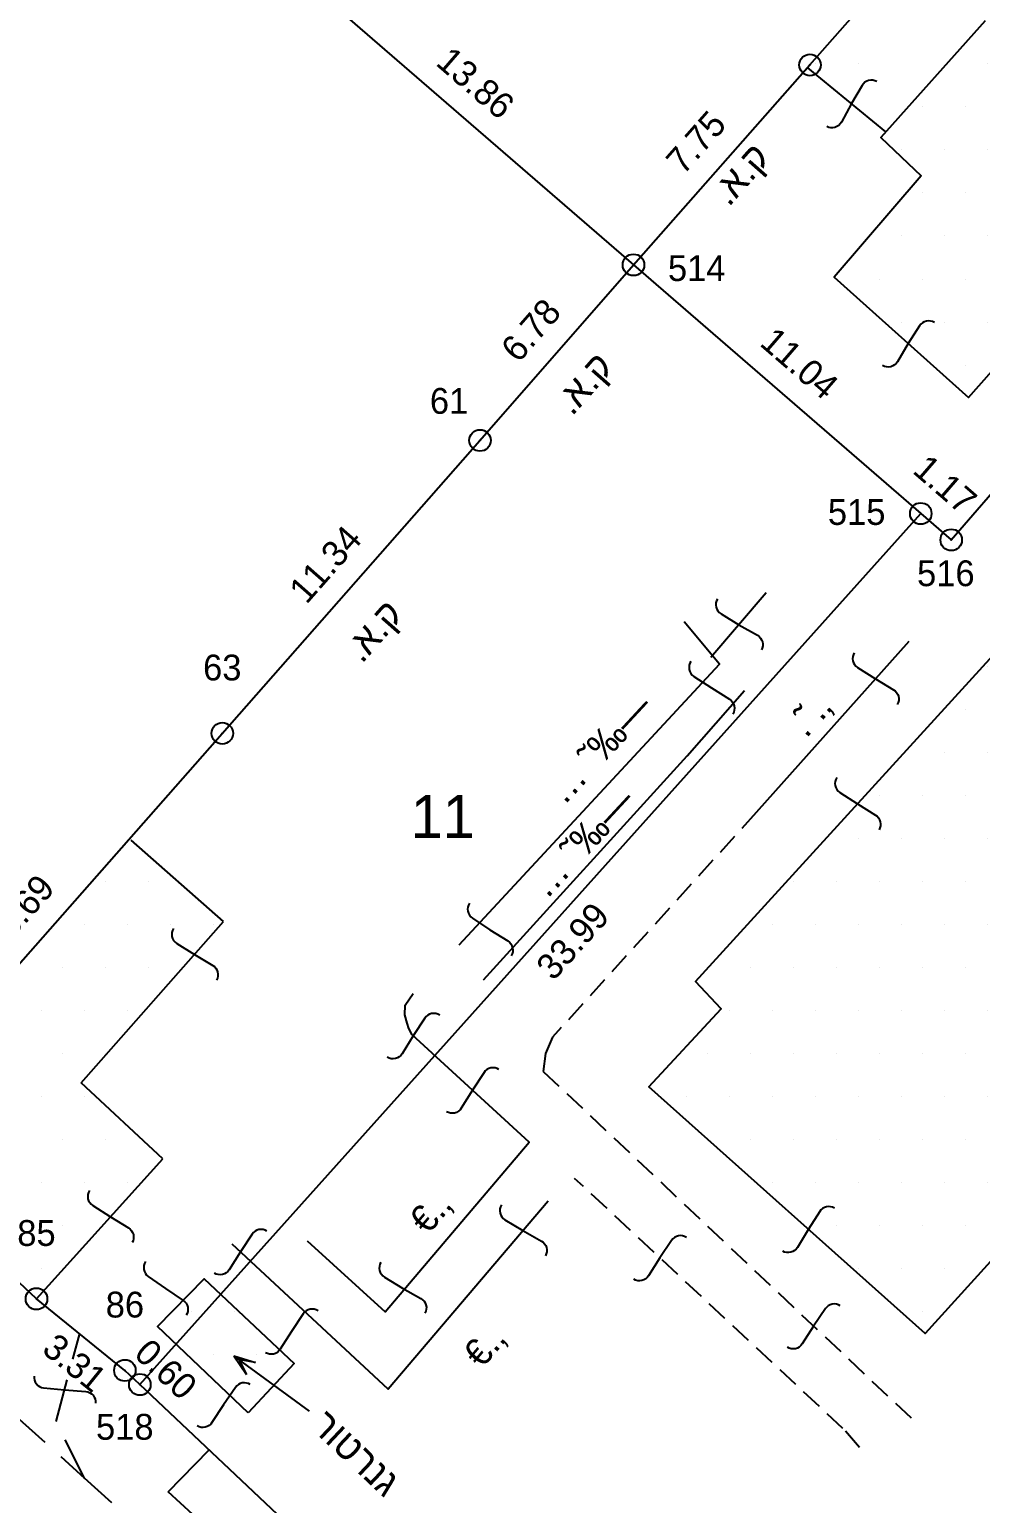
# Model space of a CAD drawing. Header units: feet. Extents: x 199929 to 200372, y 746507 to 746908.
# Drawn here: x 200117.79 to 200145.43, y 746644.42 to 746687.25 of the extents above; entities that cross this region are included whole.
import ezdxf
from ezdxf.enums import TextEntityAlignment as Align

# ---------------------------------------------------------------- set-up
doc = ezdxf.new("R2010")
doc.units = ezdxf.units.FT
doc.header["$LTSCALE"] = 5
doc.header["$MEASUREMENT"] = 0
doc.linetypes.add('HIDDEN', pattern=[0.375, 0.25, -0.125])
doc.linetypes.add('HIDDEN2', pattern=[0.1875, 0.125, -0.0625])
doc.layers.get('0').update_dxf_attribs({"linetype": 'CONTINUOUS'})
for name, color, linetype in [('171', 3, 'HIDDEN'), ('174', 3, 'HIDDEN2'), ('1EVEN-SAFA', 7, 'HIDDEN'), ('2NEW_PT', 7, 'CONTINUOUS'), ('701', 3, 'CONTINUOUS'), ('701_H', 3, 'CONTINUOUS'), ('723', 3, 'CONTINUOUS'), ('726', 3, 'CONTINUOUS'), ('729', 3, 'CONTINUOUS'), ('9283', 3, 'CONTINUOUS'), ('9286', 3, 'CONTINUOUS'), ('9288', 3, 'CONTINUOUS'), ('GVUL_C51-', 7, 'CONTINUOUS'), ('NUMLOT_AUTO', 7, 'CONTINUOUS'), ('OLD_FRONTS', 7, 'CONTINUOUS'), ('TR_ANOT_FRONTS', 7, 'CONTINUOUS'), ('TR_ANOT_L', 7, 'CONTINUOUS'), ('TR_HETZ', 7, 'CONTINUOUS')]:
    doc.layers.add(name, color=color, linetype=linetype)
doc.styles.add('TRHEBTXT', font='HEBTXT.SHX')

# ---------------------------------------------------------------- blocks, each defined once
blk = doc.blocks.new('TRP0002')
at = {"linetype": 'Continuous'}
blk.add_circle((0, 0, 3000), 0.5, dxfattribs=at)
blk.add_point((0, 0))
at = {"style": 'TRHEBTXT', "flags": 8}
blk.add_attdef('NAME', text='', height=1.2, dxfattribs=at).set_placement((0, 2.1), align=Align.BOTTOM_CENTER)
blk.add_attdef('HIGHTM', text='', height=1.6, dxfattribs=at).set_placement((-1, 0), align=Align.RIGHT)
blk.add_attdef('HIGHTC', (1, 0), '', height=1.6, dxfattribs=at)
blk.add_attdef('MARK', text='', height=2, dxfattribs=at).set_placement((0, -1.3), align=Align.TOP_CENTER)
blk = doc.blocks.new('*X94')
at = {"color": 0}
for p, q in [((200145.625, 746686.25), (200145.625, 746686.25)), ((200146.875, 746686.25), (200146.875, 746686.25)), ((200148.125, 746686.25), (200148.125, 746686.25)), ((200149.375, 746686.25), (200149.375, 746686.25)), ((200150.625, 746686.25), (200150.625, 746686.25)), ((200151.875, 746686.25), (200151.875, 746686.25)), ((200153.125, 746686.25), (200153.125, 746686.25)), ((200154.375, 746686.25), (200154.375, 746686.25)), ((200143.75, 746685), (200143.75, 746685)), ((200145, 746685), (200145, 746685)), ((200146.25, 746685), (200146.25, 746685)), ((200147.5, 746685), (200147.5, 746685)), ((200148.75, 746685), (200148.75, 746685)), ((200150, 746685), (200150, 746685)), ((200151.25, 746685), (200151.25, 746685)), ((200152.5, 746685), (200152.5, 746685)), ((200153.75, 746685), (200153.75, 746685)), ((200155, 746685), (200155, 746685)), ((200156.25, 746685), (200156.25, 746685)), ((200143.125, 746683.75), (200143.125, 746683.75)), ((200144.375, 746683.75), (200144.375, 746683.75)), ((200145.625, 746683.75), (200145.625, 746683.75)), ((200146.875, 746683.75), (200146.875, 746683.75)), ((200148.125, 746683.75), (200148.125, 746683.75)), ((200149.375, 746683.75), (200149.375, 746683.75)), ((200150.625, 746683.75), (200150.625, 746683.75)), ((200151.875, 746683.75), (200151.875, 746683.75)), ((200153.125, 746683.75), (200153.125, 746683.75)), ((200154.375, 746683.75), (200154.375, 746683.75)), ((200155.625, 746683.75), (200155.625, 746683.75)), ((200143.75, 746682.5), (200143.75, 746682.5)), ((200145, 746682.5), (200145, 746682.5)), ((200146.25, 746682.5), (200146.25, 746682.5)), ((200147.5, 746682.5), (200147.5, 746682.5)), ((200148.75, 746682.5), (200148.75, 746682.5)), ((200150, 746682.5), (200150, 746682.5)), ((200151.25, 746682.5), (200151.25, 746682.5)), ((200152.5, 746682.5), (200152.5, 746682.5)), ((200153.75, 746682.5), (200153.75, 746682.5)), ((200143.125, 746681.25), (200143.125, 746681.25)), ((200144.375, 746681.25), (200144.375, 746681.25)), ((200145.625, 746681.25), (200145.625, 746681.25)), ((200146.875, 746681.25), (200146.875, 746681.25)), ((200148.125, 746681.25), (200148.125, 746681.25)), ((200149.375, 746681.25), (200149.375, 746681.25)), ((200150.625, 746681.25), (200150.625, 746681.25)), ((200151.875, 746681.25), (200151.875, 746681.25)), ((200153.125, 746681.25), (200153.125, 746681.25)), ((200141.25, 746680), (200141.25, 746680)), ((200142.5, 746680), (200142.5, 746680)), ((200143.75, 746680), (200143.75, 746680)), ((200145, 746680), (200145, 746680)), ((200146.25, 746680), (200146.25, 746680)), ((200147.5, 746680), (200147.5, 746680)), ((200148.75, 746680), (200148.75, 746680)), ((200150, 746680), (200150, 746680)), ((200151.25, 746680), (200151.25, 746680)), ((200152.5, 746680), (200152.5, 746680)), ((200143.125, 746678.75), (200143.125, 746678.75)), ((200144.375, 746678.75), (200144.375, 746678.75)), ((200145.625, 746678.75), (200145.625, 746678.75)), ((200146.875, 746678.75), (200146.875, 746678.75)), ((200149.375, 746678.75), (200149.375, 746678.75)), ((200150.625, 746678.75), (200150.625, 746678.75)), ((200151.875, 746678.75), (200151.875, 746678.75)), ((200145, 746677.5), (200145, 746677.5)), ((200150, 746677.5), (200150, 746677.5))]:
    blk.add_line(p, q, dxfattribs=at)
blk = doc.blocks.new('*X95')
at = {"color": 0}
for p, q in [((200140.625, 746686.25), (200140.625, 746686.25)), ((200141.875, 746686.25), (200141.875, 746686.25))]:
    blk.add_line(p, q, dxfattribs=at)
blk = doc.blocks.new('*X125')
at = {"color": 0}
for p, q in [((200148.125, 746671.25), (200148.125, 746671.25)), ((200147.5, 746670), (200147.5, 746670)), ((200148.75, 746670), (200148.75, 746670)), ((200145.625, 746668.75), (200145.625, 746668.75)), ((200146.875, 746668.75), (200146.875, 746668.75)), ((200148.125, 746668.75), (200148.125, 746668.75)), ((200149.375, 746668.75), (200149.375, 746668.75)), ((200150.625, 746668.75), (200150.625, 746668.75)), ((200145, 746667.5), (200145, 746667.5)), ((200146.25, 746667.5), (200146.25, 746667.5)), ((200147.5, 746667.5), (200147.5, 746667.5)), ((200148.75, 746667.5), (200148.75, 746667.5)), ((200150, 746667.5), (200150, 746667.5)), ((200151.25, 746667.5), (200151.25, 746667.5)), ((200144.375, 746666.25), (200144.375, 746666.25)), ((200145.625, 746666.25), (200145.625, 746666.25)), ((200146.875, 746666.25), (200146.875, 746666.25)), ((200148.125, 746666.25), (200148.125, 746666.25)), ((200149.375, 746666.25), (200149.375, 746666.25)), ((200150.625, 746666.25), (200150.625, 746666.25)), ((200151.875, 746666.25), (200151.875, 746666.25)), ((200153.125, 746666.25), (200153.125, 746666.25)), ((200142.5, 746665), (200142.5, 746665)), ((200143.75, 746665), (200143.75, 746665)), ((200145, 746665), (200145, 746665)), ((200146.25, 746665), (200146.25, 746665)), ((200147.5, 746665), (200147.5, 746665)), ((200148.75, 746665), (200148.75, 746665)), ((200150, 746665), (200150, 746665)), ((200151.25, 746665), (200151.25, 746665)), ((200152.5, 746665), (200152.5, 746665)), ((200153.75, 746665), (200153.75, 746665)), ((200155, 746665), (200155, 746665)), ((200141.875, 746663.75), (200141.875, 746663.75)), ((200143.125, 746663.75), (200143.125, 746663.75)), ((200144.375, 746663.75), (200144.375, 746663.75)), ((200145.625, 746663.75), (200145.625, 746663.75)), ((200146.875, 746663.75), (200146.875, 746663.75)), ((200148.125, 746663.75), (200148.125, 746663.75)), ((200149.375, 746663.75), (200149.375, 746663.75)), ((200150.625, 746663.75), (200150.625, 746663.75)), ((200151.875, 746663.75), (200151.875, 746663.75)), ((200153.125, 746663.75), (200153.125, 746663.75)), ((200154.375, 746663.75), (200154.375, 746663.75)), ((200155.625, 746663.75), (200155.625, 746663.75)), ((200140, 746662.5), (200140, 746662.5)), ((200141.25, 746662.5), (200141.25, 746662.5)), ((200142.5, 746662.5), (200142.5, 746662.5)), ((200143.75, 746662.5), (200143.75, 746662.5)), ((200145, 746662.5), (200145, 746662.5)), ((200146.25, 746662.5), (200146.25, 746662.5)), ((200147.5, 746662.5), (200147.5, 746662.5)), ((200148.75, 746662.5), (200148.75, 746662.5)), ((200150, 746662.5), (200150, 746662.5)), ((200151.25, 746662.5), (200151.25, 746662.5)), ((200152.5, 746662.5), (200152.5, 746662.5)), ((200153.75, 746662.5), (200153.75, 746662.5)), ((200155, 746662.5), (200155, 746662.5)), ((200156.25, 746662.5), (200156.25, 746662.5)), ((200157.5, 746662.5), (200157.5, 746662.5)), ((200139.375, 746661.25), (200139.375, 746661.25)), ((200140.625, 746661.25), (200140.625, 746661.25)), ((200141.875, 746661.25), (200141.875, 746661.25)), ((200143.125, 746661.25), (200143.125, 746661.25)), ((200144.375, 746661.25), (200144.375, 746661.25)), ((200145.625, 746661.25), (200145.625, 746661.25)), ((200146.875, 746661.25), (200146.875, 746661.25)), ((200148.125, 746661.25), (200148.125, 746661.25)), ((200149.375, 746661.25), (200149.375, 746661.25)), ((200150.625, 746661.25), (200150.625, 746661.25)), ((200151.875, 746661.25), (200151.875, 746661.25)), ((200153.125, 746661.25), (200153.125, 746661.25)), ((200154.375, 746661.25), (200154.375, 746661.25)), ((200155.625, 746661.25), (200155.625, 746661.25)), ((200156.875, 746661.25), (200156.875, 746661.25)), ((200158.125, 746661.25), (200158.125, 746661.25)), ((200138.75, 746660), (200138.75, 746660)), ((200140, 746660), (200140, 746660)), ((200141.25, 746660), (200141.25, 746660)), ((200142.5, 746660), (200142.5, 746660)), ((200143.75, 746660), (200143.75, 746660)), ((200145, 746660), (200145, 746660)), ((200146.25, 746660), (200146.25, 746660)), ((200147.5, 746660), (200147.5, 746660)), ((200148.75, 746660), (200148.75, 746660)), ((200150, 746660), (200150, 746660)), ((200151.25, 746660), (200151.25, 746660)), ((200152.5, 746660), (200152.5, 746660)), ((200153.75, 746660), (200153.75, 746660)), ((200155, 746660), (200155, 746660)), ((200156.25, 746660), (200156.25, 746660)), ((200157.5, 746660), (200157.5, 746660)), ((200158.75, 746660), (200158.75, 746660)), ((200138.125, 746658.75), (200138.125, 746658.75)), ((200139.375, 746658.75), (200139.375, 746658.75)), ((200140.625, 746658.75), (200140.625, 746658.75)), ((200141.875, 746658.75), (200141.875, 746658.75)), ((200143.125, 746658.75), (200143.125, 746658.75)), ((200144.375, 746658.75), (200144.375, 746658.75)), ((200145.625, 746658.75), (200145.625, 746658.75)), ((200146.875, 746658.75), (200146.875, 746658.75)), ((200148.125, 746658.75), (200148.125, 746658.75)), ((200149.375, 746658.75), (200149.375, 746658.75)), ((200150.625, 746658.75), (200150.625, 746658.75)), ((200151.875, 746658.75), (200151.875, 746658.75)), ((200153.125, 746658.75), (200153.125, 746658.75)), ((200154.375, 746658.75), (200154.375, 746658.75)), ((200155.625, 746658.75), (200155.625, 746658.75)), ((200156.875, 746658.75), (200156.875, 746658.75)), ((200137.5, 746657.5), (200137.5, 746657.5)), ((200138.75, 746657.5), (200138.75, 746657.5)), ((200140, 746657.5), (200140, 746657.5)), ((200141.25, 746657.5), (200141.25, 746657.5)), ((200142.5, 746657.5), (200142.5, 746657.5)), ((200143.75, 746657.5), (200143.75, 746657.5)), ((200145, 746657.5), (200145, 746657.5)), ((200146.25, 746657.5), (200146.25, 746657.5)), ((200147.5, 746657.5), (200147.5, 746657.5)), ((200148.75, 746657.5), (200148.75, 746657.5)), ((200150, 746657.5), (200150, 746657.5)), ((200151.25, 746657.5), (200151.25, 746657.5)), ((200152.5, 746657.5), (200152.5, 746657.5)), ((200153.75, 746657.5), (200153.75, 746657.5)), ((200155, 746657.5), (200155, 746657.5)), ((200156.25, 746657.5), (200156.25, 746657.5)), ((200136.875, 746656.25), (200136.875, 746656.25)), ((200138.125, 746656.25), (200138.125, 746656.25)), ((200139.375, 746656.25), (200139.375, 746656.25)), ((200140.625, 746656.25), (200140.625, 746656.25)), ((200141.875, 746656.25), (200141.875, 746656.25)), ((200143.125, 746656.25), (200143.125, 746656.25)), ((200144.375, 746656.25), (200144.375, 746656.25)), ((200145.625, 746656.25), (200145.625, 746656.25)), ((200146.875, 746656.25), (200146.875, 746656.25)), ((200148.125, 746656.25), (200148.125, 746656.25)), ((200149.375, 746656.25), (200149.375, 746656.25)), ((200151.875, 746656.25), (200151.875, 746656.25)), ((200153.125, 746656.25), (200153.125, 746656.25)), ((200154.375, 746656.25), (200154.375, 746656.25)), ((200155.625, 746656.25), (200155.625, 746656.25)), ((200156.875, 746656.25), (200156.875, 746656.25)), ((200138.75, 746655), (200138.75, 746655)), ((200140, 746655), (200140, 746655)), ((200141.25, 746655), (200141.25, 746655)), ((200142.5, 746655), (200142.5, 746655)), ((200143.75, 746655), (200143.75, 746655)), ((200145, 746655), (200145, 746655)), ((200146.25, 746655), (200146.25, 746655)), ((200147.5, 746655), (200147.5, 746655)), ((200148.75, 746655), (200148.75, 746655)), ((200152.5, 746655), (200152.5, 746655)), ((200153.75, 746655), (200153.75, 746655)), ((200155, 746655), (200155, 746655)), ((200156.25, 746655), (200156.25, 746655)), ((200139.375, 746653.75), (200139.375, 746653.75)), ((200140.625, 746653.75), (200140.625, 746653.75)), ((200141.875, 746653.75), (200141.875, 746653.75)), ((200143.125, 746653.75), (200143.125, 746653.75)), ((200144.375, 746653.75), (200144.375, 746653.75)), ((200145.625, 746653.75), (200145.625, 746653.75)), ((200146.875, 746653.75), (200146.875, 746653.75)), ((200154.375, 746653.75), (200154.375, 746653.75)), ((200141.25, 746652.5), (200141.25, 746652.5)), ((200142.5, 746652.5), (200142.5, 746652.5)), ((200143.75, 746652.5), (200143.75, 746652.5)), ((200145, 746652.5), (200145, 746652.5)), ((200146.25, 746652.5), (200146.25, 746652.5)), ((200141.875, 746651.25), (200141.875, 746651.25)), ((200143.125, 746651.25), (200143.125, 746651.25)), ((200144.375, 746651.25), (200144.375, 746651.25)), ((200143.75, 746650), (200143.75, 746650))]:
    blk.add_line(p, q, dxfattribs=at)
blk = doc.blocks.new('*X126')
at = {"color": 0}
for p, q in [((200122.5, 746650), (200122.5, 746650)), ((200123.75, 746650), (200123.75, 746650)), ((200123.125, 746648.75), (200123.125, 746648.75)), ((200124.375, 746648.75), (200124.375, 746648.75)), ((200123.75, 746647.5), (200123.75, 746647.5))]:
    blk.add_line(p, q, dxfattribs=at)
blk = doc.blocks.new('*X127')
at = {"color": 0}
for p, q in [((200120, 746662.5), (200120, 746662.5)), ((200121.25, 746662.5), (200121.25, 746662.5)), ((200119.375, 746661.25), (200119.375, 746661.25)), ((200120.625, 746661.25), (200120.625, 746661.25)), ((200121.875, 746661.25), (200121.875, 746661.25)), ((200123.125, 746661.25), (200123.125, 746661.25)), ((200118.75, 746660), (200118.75, 746660)), ((200120, 746660), (200120, 746660)), ((200121.25, 746660), (200121.25, 746660)), ((200116.875, 746658.75), (200116.875, 746658.75)), ((200118.125, 746658.75), (200118.125, 746658.75)), ((200119.375, 746658.75), (200119.375, 746658.75)), ((200120.625, 746658.75), (200120.625, 746658.75)), ((200116.25, 746657.5), (200116.25, 746657.5)), ((200117.5, 746657.5), (200117.5, 746657.5)), ((200118.75, 746657.5), (200118.75, 746657.5)), ((200120, 746657.5), (200120, 746657.5)), ((200114.375, 746656.25), (200114.375, 746656.25)), ((200115.625, 746656.25), (200115.625, 746656.25)), ((200116.875, 746656.25), (200116.875, 746656.25)), ((200118.125, 746656.25), (200118.125, 746656.25)), ((200119.375, 746656.25), (200119.375, 746656.25)), ((200113.75, 746655), (200113.75, 746655)), ((200115, 746655), (200115, 746655)), ((200116.25, 746655), (200116.25, 746655)), ((200117.5, 746655), (200117.5, 746655)), ((200118.75, 746655), (200118.75, 746655)), ((200120, 746655), (200120, 746655)), ((200115.625, 746653.75), (200115.625, 746653.75)), ((200116.875, 746653.75), (200116.875, 746653.75)), ((200118.125, 746653.75), (200118.125, 746653.75)), ((200119.375, 746653.75), (200119.375, 746653.75)), ((200120.625, 746653.75), (200120.625, 746653.75)), ((200116.25, 746652.5), (200116.25, 746652.5)), ((200117.5, 746652.5), (200117.5, 746652.5)), ((200118.75, 746652.5), (200118.75, 746652.5)), ((200118.125, 746651.25), (200118.125, 746651.25))]:
    blk.add_line(p, q, dxfattribs=at)
blk = doc.blocks.new('*X83')
at = {"color": 0}
for p, q in [((200122.5, 746650), (200122.5, 746650)), ((200123.75, 746650), (200123.75, 746650)), ((200123.125, 746648.75), (200123.125, 746648.75)), ((200124.375, 746648.75), (200124.375, 746648.75)), ((200123.75, 746647.5), (200123.75, 746647.5))]:
    blk.add_line(p, q, dxfattribs=at)
blk = doc.blocks.new('*X84')
at = {"color": 0}
for p, q in [((200120, 746662.5), (200120, 746662.5)), ((200121.25, 746662.5), (200121.25, 746662.5)), ((200119.375, 746661.25), (200119.375, 746661.25)), ((200120.625, 746661.25), (200120.625, 746661.25)), ((200121.875, 746661.25), (200121.875, 746661.25)), ((200123.125, 746661.25), (200123.125, 746661.25)), ((200118.75, 746660), (200118.75, 746660)), ((200120, 746660), (200120, 746660)), ((200121.25, 746660), (200121.25, 746660)), ((200116.875, 746658.75), (200116.875, 746658.75)), ((200118.125, 746658.75), (200118.125, 746658.75)), ((200119.375, 746658.75), (200119.375, 746658.75)), ((200120.625, 746658.75), (200120.625, 746658.75)), ((200116.25, 746657.5), (200116.25, 746657.5)), ((200117.5, 746657.5), (200117.5, 746657.5)), ((200118.75, 746657.5), (200118.75, 746657.5)), ((200120, 746657.5), (200120, 746657.5)), ((200114.375, 746656.25), (200114.375, 746656.25)), ((200115.625, 746656.25), (200115.625, 746656.25)), ((200116.875, 746656.25), (200116.875, 746656.25)), ((200118.125, 746656.25), (200118.125, 746656.25)), ((200119.375, 746656.25), (200119.375, 746656.25)), ((200113.75, 746655), (200113.75, 746655)), ((200115, 746655), (200115, 746655)), ((200116.25, 746655), (200116.25, 746655)), ((200117.5, 746655), (200117.5, 746655)), ((200118.75, 746655), (200118.75, 746655)), ((200120, 746655), (200120, 746655)), ((200115.625, 746653.75), (200115.625, 746653.75)), ((200116.875, 746653.75), (200116.875, 746653.75)), ((200118.125, 746653.75), (200118.125, 746653.75)), ((200119.375, 746653.75), (200119.375, 746653.75)), ((200120.625, 746653.75), (200120.625, 746653.75)), ((200116.25, 746652.5), (200116.25, 746652.5)), ((200117.5, 746652.5), (200117.5, 746652.5)), ((200118.75, 746652.5), (200118.75, 746652.5)), ((200118.125, 746651.25), (200118.125, 746651.25))]:
    blk.add_line(p, q, dxfattribs=at)
blk = doc.blocks.new('ANOT23')
at = {"style": 'TRHEBTXT', "flags": 8}
blk.add_attdef('TEXT', text='', height=1.28, dxfattribs=at).set_placement((-0.088, -1.453), align=Align.TOP_CENTER)
blk = doc.blocks.new('ANOT13')
at = {"style": 'TRHEBTXT', "flags": 8}
blk.add_attdef('TEXT', text='', height=1.28, dxfattribs=at).set_placement((0.044, -1.475), align=Align.TOP_CENTER)
blk = doc.blocks.new('ANOT21')
at = {"style": 'TRHEBTXT', "flags": 8}
blk.add_attdef('TEXT', text='', height=1.28, dxfattribs=at).set_placement((-0.022, -1.475), align=Align.TOP_CENTER)
blk = doc.blocks.new('HETZ')
for p, q in [((0, 0), (-1, 0.35)), ((-0.3, 0), (-1, 0.35)), ((0, 0), (-1, -0.35)), ((-1, -0.35), (-0.3, 0))]:
    blk.add_line(p, q)
blk = doc.blocks.new('TR_FRONT')
at = {"style": 'TRHEBTXT', "flags": 8}
blk.add_attdef('FRONT', text='', height=1.2, dxfattribs=at).set_placement((0, -1), align=Align.TOP_CENTER)
blk = doc.blocks.new('ANOT105')
blk.add_lwpolyline([(0.255, 1.539, 0.414214), (-0.158, 0.965), (0, 0), (0.184, -0.968, -0.414214), (-0.213, -1.553)], format="xyb")
blk = doc.blocks.new('TR_LOT')
at = {"flags": 8}
blk.add_attdef('LOT', (0, 0), '', height=2, dxfattribs=at)
blk = doc.blocks.new('ANOT11')
at = {"style": 'TRHEBTXT', "flags": 8}
blk.add_attdef('TEXT', text='', height=1.28, dxfattribs=at).set_placement((-0.066, -1.475), align=Align.TOP_CENTER)

msp = doc.modelspace()

# ---------------------------------------------------------------- linework, layer by layer
at = {"layer": '171'}
msp.add_lwpolyline([(200171.2, 746614.04), (200166.87, 746608.69), (200166.1, 746608.36), (200161.41, 746607.51), (200159.6, 746608.6), (200150.64, 746616.91), (200141.56, 746625.32), (200132.69, 746633.11), (200119.39, 746645.16), (200118.56, 746646.81), (200119.25, 746649.36)], dxfattribs=at)
msp.add_lwpolyline([(200171.2, 746614.04), (200166.87, 746608.69), (200166.1, 746608.36), (200161.41, 746607.51), (200159.6, 746608.6), (200150.64, 746616.91), (200141.56, 746625.32), (200132.69, 746633.11), (200119.39, 746645.16), (200118.56, 746646.81), (200119.25, 746649.36)], dxfattribs=at)
at = {"layer": '174'}
for points in [[(200138.91, 746664.5), (200132.99, 746657.97), (200132.78, 746657.5), (200132.72, 746656.98), (200143.44, 746646.88)], [(200141.91, 746646.05), (200141.43, 746646.6), (200133.63, 746653.87)]]:
    msp.add_lwpolyline(points, dxfattribs=at)
at = {"layer": '1EVEN-SAFA'}
msp.add_line((200103.39, 746659.61), (200119.39, 746645.16), dxfattribs=at)
at = {"layer": '701'}
for p, q in [((200123.43, 746661.33), (200120.74, 746663.7)), ((200119.29, 746656.65), (200123.43, 746661.33)), ((200121.66, 746654.44), (200119.29, 746656.65)), ((200117.99, 746650.37), (200121.66, 746654.44))]:
    msp.add_line(p, q, dxfattribs=at)
for points in [[(200145.56, 746687.5), (200142.53, 746684.11), (200143.7, 746683), (200141.17, 746680.05), (200145.08, 746676.56), (200147.71, 746679.53), (200150.37, 746677.05), (200154.13, 746681.28), (200153.9, 746681.47), (200156.85, 746684.78), (200153.76, 746687.5)], [(200147.98, 746671.56), (200159.78, 746660.68), (200156.49, 746656.95), (200157.35, 746656.17), (200154.37, 746652.84), (200150.37, 746656.58), (200143.82, 746649.36), (200135.79, 746656.53), (200137.89, 746658.8), (200137.14, 746659.59), (200148.01, 746671.5), (200147.98, 746671.56)]]:
    msp.add_lwpolyline(points, dxfattribs=at)
at = {"layer": '723'}
msp.add_line((200142.677, 746684.274), (200140.41, 746686.14), dxfattribs=at)
at = {"layer": '726'}
msp.add_lwpolyline([(200124.14, 746647.06), (200121.51, 746649.57), (200122.86, 746650.95), (200125.48, 746648.49), (200124.14, 746647.06)], dxfattribs=at)
msp.add_lwpolyline([(200124.14, 746647.06), (200121.51, 746649.57), (200122.86, 746650.95), (200125.48, 746648.49), (200124.14, 746647.06)], dxfattribs=at)
at = {"layer": '729'}
for p, q in [((200121.82, 746644.76), (200123, 746645.97)), ((200124.91, 746641.94), (200121.82, 746644.76))]:
    msp.add_line(p, q, dxfattribs=at)
at = {"layer": '9283'}
for points in [[(200130.28, 746660.66), (200137.84, 746668.81), (200136.81, 746670.04)], [(200130.98, 746659.64), (200136.9, 746666.15), (200138.57, 746668.04)]]:
    msp.add_lwpolyline(points, dxfattribs=at)
at = {"layer": '9286'}
for points in [[(200139.2, 746670.88), (200137.59, 746669)], [(200125.86, 746652.06), (200128.12, 746649.99), (200132.31, 746654.92), (200128.91, 746658.04), (200128.81, 746658.22), (200128.76, 746658.38), (200128.7, 746658.62), (200128.71, 746658.9), (200128.94, 746659.24)], [(200125.86, 746652.06), (200128.12, 746649.99), (200132.31, 746654.92), (200128.91, 746658.04), (200128.81, 746658.22), (200128.76, 746658.38), (200128.7, 746658.62), (200128.71, 746658.9), (200128.94, 746659.24)], [(200132.86, 746653.21), (200128.21, 746647.75), (200123.68, 746651.96)], [(200132.86, 746653.21), (200128.21, 746647.75), (200123.68, 746651.96)]]:
    msp.add_lwpolyline(points, dxfattribs=at)
at = {"layer": '9288'}
msp.add_lwpolyline([(200143.34, 746669.47), (200138.91, 746664.5)], dxfattribs=at)
at = {"layer": 'GVUL_C51-'}
for p, q in [((200140.47, 746686.22), (200148.61, 746695.49)), ((200124.86, 746689.48), (200135.342, 746680.41)), ((200135.342, 746680.41), (200140.47, 746686.22)), ((200130.88, 746675.31), (200135.342, 746680.41)), ((200135.342, 746680.41), (200143.691, 746673.186)), ((200123.39, 746666.8), (200130.88, 746675.31)), ((200144.576, 746672.421), (200146.539, 746674.69)), ((200120.995, 746647.88), (200143.691, 746673.186)), ((200143.691, 746673.186), (200144.576, 746672.421)), ((200113.02, 746655.03), (200123.39, 746666.8)), ((200117.99, 746650.37), (200113.02, 746655.03)), ((200120.56, 746648.29), (200117.99, 746650.37)), ((200120.995, 746647.88), (200120.56, 746648.29)), ((200134.52, 746635.12), (200120.995, 746647.88))]:
    msp.add_line(p, q, dxfattribs=at)
at = {"layer": 'TR_HETZ'}
msp.add_line((200125.927, 746647.104), (200123.724, 746648.717), dxfattribs=at)

# ---------------------------------------------------------------- block references
at = {"layer": '2NEW_PT', "xscale": 0.625, "yscale": 0.625, "zscale": 0.625}
for p, values in [((200140.47, 746686.22), {'NAME': '60'}), ((200123.39, 746666.8), {'NAME': '63'}), ((200117.99, 746650.37), {'NAME': '85'}), ((200120.56, 746648.29), {'NAME': '86'})]:
    msp.add_blockref('TRP0002', p, dxfattribs=at).add_auto_attribs(values)
at = {"layer": '2NEW_PT'}
ref = msp.add_blockref('TRP0002', (200135.342, 746680.41), dxfattribs=dict(at, xscale=0.625, yscale=0.625, zscale=0.625))
ref.add_attrib('NAME', '514', dxfattribs={"layer": '0', "height": 0.75, "style": 'TRHEBTXT', "flags": 8}).set_placement((200137.179, 746679.716), align=Align.BOTTOM_CENTER)
ref = msp.add_blockref('TRP0002', (200130.88, 746675.31), dxfattribs=dict(at, xscale=0.625, yscale=0.625, zscale=0.625))
ref.add_attrib('NAME', '61', dxfattribs={"layer": '0', "height": 0.75, "style": 'TRHEBTXT', "flags": 8}).set_placement((200129.982, 746675.859), align=Align.BOTTOM_CENTER)
ref = msp.add_blockref('TRP0002', (200143.691, 746673.186), dxfattribs=dict(at, xscale=0.625, yscale=0.625, zscale=0.625))
ref.add_attrib('NAME', '515', dxfattribs={"layer": '0', "height": 0.75, "style": 'TRHEBTXT', "flags": 8}).set_placement((200141.828, 746672.631), align=Align.BOTTOM_CENTER)
ref = msp.add_blockref('TRP0002', (200144.576, 746672.421), dxfattribs=dict(at, xscale=0.625, yscale=0.625, zscale=0.625))
ref.add_attrib('NAME', '516', dxfattribs={"layer": '0', "height": 0.75, "style": 'TRHEBTXT', "flags": 8}).set_placement((200144.419, 746670.851), align=Align.BOTTOM_CENTER)
ref = msp.add_blockref('TRP0002', (200120.995, 746647.88), dxfattribs=dict(at, xscale=0.625, yscale=0.625, zscale=0.625))
ref.add_attrib('NAME', '518', dxfattribs={"layer": '0', "height": 0.75, "style": 'TRHEBTXT', "flags": 8}).set_placement((200120.557, 746646.052), align=Align.BOTTOM_CENTER)
at = {"layer": '701_H'}
for name in ['*X95', '*X94', '*X125', '*X127', '*X84', '*X126', '*X83']:
    msp.add_blockref(name, (0, 0), dxfattribs=at)
at = {"layer": 'NUMLOT_AUTO', "xscale": 0.625, "yscale": 0.625, "zscale": 0.625}
msp.add_blockref('TR_LOT', (200128.868, 746663.759), dxfattribs=at).add_auto_attribs({'LOT': '11'})
at = {"layer": 'OLD_FRONTS'}
ref = msp.add_blockref('TR_FRONT', (200130.101, 746684.945), dxfattribs=dict(at, xscale=0.625, yscale=0.625, zscale=0.625, rotation=139.1316830162521))
ref.add_attrib('FRONT', '13.86', dxfattribs={"layer": '0', "height": 0.75, "rotation": 319.1317, "style": 'TRHEBTXT', "flags": 8}).set_placement((200131.001, 746685.985), align=Align.TOP_CENTER)
ref = msp.add_blockref('TR_FRONT', (200139.517, 746676.798), dxfattribs=dict(at, xscale=0.625, yscale=0.625, zscale=0.625, rotation=139.131683016402))
ref.add_attrib('FRONT', '11.04', dxfattribs={"layer": '0', "height": 0.75, "rotation": 319.1317, "style": 'TRHEBTXT', "flags": 8}).set_placement((200140.416, 746677.838), align=Align.TOP_CENTER)
ref = msp.add_blockref('TR_FRONT', (200144.133, 746672.804), dxfattribs=dict(at, xscale=0.625, yscale=0.625, zscale=0.625, rotation=139.1316830148363))
ref.add_attrib('FRONT', '1.17', dxfattribs={"layer": '0', "height": 0.75, "rotation": 319.1317, "style": 'TRHEBTXT', "flags": 8}).set_placement((200144.648, 746674.318), align=Align.TOP_CENTER)
ref = msp.add_blockref('TR_FRONT', (200127.135, 746671.055), dxfattribs=dict(at, xscale=0.625, yscale=0.625, zscale=0.625, rotation=228.6476698352247))
ref.add_attrib('FRONT', '11.34', dxfattribs={"layer": '0', "height": 0.75, "rotation": 48.6477, "style": 'TRHEBTXT', "flags": 8}).set_placement((200126.103, 746671.963), align=Align.TOP_CENTER)
ref = msp.add_blockref('TR_FRONT', (200118.205, 746660.915), dxfattribs=dict(at, xscale=0.625, yscale=0.625, zscale=0.625, rotation=228.6182219579789))
ref.add_attrib('FRONT', '15.69', dxfattribs={"layer": '0', "height": 0.75, "rotation": 48.6182, "style": 'TRHEBTXT', "flags": 8}).set_placement((200117.173, 746661.824), align=Align.TOP_CENTER)
at = {"layer": 'TR_ANOT_FRONTS'}
ref = msp.add_blockref('TR_FRONT', (200137.906, 746683.315), dxfattribs=dict(at, xscale=0.625, yscale=0.625, zscale=0.625, rotation=228.5682981734429))
ref.add_attrib('FRONT', '7.75', dxfattribs={"layer": '0', "height": 0.75, "rotation": 48.5683, "style": 'TRHEBTXT', "flags": 8}).set_placement((200136.875, 746684.225), align=Align.TOP_CENTER)
ref = msp.add_blockref('TR_FRONT', (200133.111, 746677.86), dxfattribs=dict(at, xscale=0.625, yscale=0.625, zscale=0.625, rotation=228.8167403090944))
ref.add_attrib('FRONT', '6.78', dxfattribs={"layer": '0', "height": 0.75, "rotation": 48.8167, "style": 'TRHEBTXT', "flags": 8}).set_placement((200132.076, 746678.765), align=Align.TOP_CENTER)
ref = msp.add_blockref('TR_FRONT', (200132.343, 746660.533), dxfattribs=dict(at, xscale=0.625, yscale=0.625, zscale=0.625, rotation=228.112314670267))
ref.add_attrib('FRONT', '33.99', dxfattribs={"layer": '0', "height": 0.75, "rotation": 48.1123, "style": 'TRHEBTXT', "flags": 8}).set_placement((200133.294, 746661.017), align=Align.TOP_CENTER)
ref = msp.add_blockref('TR_FRONT', (200119.275, 746649.33), dxfattribs=dict(at, xscale=0.625, yscale=0.625, zscale=0.625, rotation=141.0154199040965))
ref.add_attrib('FRONT', '3.31', dxfattribs={"layer": '0', "height": 0.75, "rotation": 321.0154, "style": 'TRHEBTXT', "flags": 8}).set_placement((200119.342, 746648.807), align=Align.TOP_CENTER)
ref = msp.add_blockref('TR_FRONT', (200120.777, 746648.085), dxfattribs=dict(at, xscale=0.625, yscale=0.625, zscale=0.625, rotation=136.6679277257013))
ref.add_attrib('FRONT', '0.60', dxfattribs={"layer": '0', "height": 0.75, "rotation": 316.6679, "style": 'TRHEBTXT', "flags": 8}).set_placement((200122.012, 746648.6), align=Align.TOP_CENTER)
at = {"layer": 'TR_ANOT_L', "yscale": 0.6250000000000001, "zscale": 0.6250000000000001}
for p, xscale, rotation in [((200141.679, 746685.095), 0.6250000000000001, 320.5361977181224), ((200143.329, 746678.123), 0.6250000000000001, 318.2484375164057), ((200138.408, 746669.955), 0.6250000000000001, 49.42381305674768), ((200142.372, 746668.384), 0.6250000000000001, 48.28784607192937), ((200137.607, 746668.118), 0.6250000000000001, 47.15077214391668), ((200141.85, 746664.75), 0.6250000000000001, 47.61397115893337), ((200131.169, 746661.094), 0.6250000000000001, 47.15077214391668), ((200122.583, 746660.373), 0.6250000000000001, 48.50353164449233), ((200128.941, 746658.012), 0.6250000000000002, 317.4590439900983), ((200130.662, 746656.432), 0.6250000000000002, 317.4590439900983), ((200120.138, 746652.752), 0.6250000000000001, 47.95839033349796), ((200132.13, 746652.353), 0.6250000000000001, 49.58067863434496), ((200140.425, 746652.392), 0.6250000000000001, 318.2382823994357), ((200123.918, 746651.739), 0.6250000000000001, 317.0968493482007), ((200136.109, 746651.56), 0.6250000000000001, 317.0142171517309), ((200121.739, 746650.667), 0.6250000000000001, 45.62959860900086), ((200128.628, 746650.685), 0.6250000000000001, 49.63883714086185), ((200125.404, 746649.426), 0.6250000000000001, 317.0968493482007), ((200140.576, 746649.578), 0.6250000000000001, 316.7057102911547), ((200118.807, 746647.722), 0.6250000000000001, 74.85901616447866), ((200123.426, 746647.291), 0.6250000000000001, 316.3374017109211)]:
    msp.add_blockref('ANOT105', p, dxfattribs=dict(at, xscale=xscale, rotation=rotation))
at = {"layer": 'TR_ANOT_L'}
ref = msp.add_blockref('ANOT11', (200135.909, 746684.932), dxfattribs=dict(at, xscale=0.625, yscale=0.625, zscale=0.625, rotation=48.64766983522462))
ref.add_attrib('TEXT', '.א.ק', dxfattribs={"layer": '0', "height": 0.8, "rotation": 48.6477, "style": 'TRHEBTXT', "flags": 8}).set_placement((200138.14, 746683.315), align=Align.TOP_CENTER)
at = {"layer": 'TR_ANOT_L', "xscale": 0.625, "yscale": 0.625, "zscale": 0.625}
for name, p, rotation, values in [('ANOT11', (200132.921, 746677.876), 48.64766983522462, {'TEXT': '.א.ק'}), ('ANOT11', (200126.809, 746670.685), 48.64766983522462, {'TEXT': '.א.ק'}), ('ANOT23', (200130.037, 746649.895), 49.58067863434496, {'TEXT': '€.‚'})]:
    msp.add_blockref(name, p, dxfattribs=dict(at, rotation=rotation)).add_auto_attribs(values)
at = {"layer": 'TR_ANOT_L'}
ref = msp.add_blockref('ANOT13', (200135.859, 746666.675), dxfattribs=dict(at, xscale=0.625, yscale=0.625, zscale=0.625, rotation=47.15077214391668))
ref.add_attrib('TEXT', '… ˜‰—', dxfattribs={"layer": '0', "height": 0.8, "rotation": 47.1508, "style": 'TRHEBTXT', "flags": 8}).set_placement((200134.054, 746666.645), align=Align.TOP_CENTER)
ref = msp.add_blockref('ANOT21', (200141.253, 746667.129), dxfattribs=dict(at, xscale=0.625, yscale=0.625, zscale=0.625, rotation=48.28784607192937))
ref.add_attrib('TEXT', '.˜.‚', dxfattribs={"layer": '0', "height": 0.8, "rotation": 48.2878, "style": 'TRHEBTXT', "flags": 8}).set_placement((200140.162, 746667.615), align=Align.TOP_CENTER)
ref = msp.add_blockref('ANOT13', (200135.35, 746663.947), dxfattribs=dict(at, xscale=0.625, yscale=0.625, zscale=0.625, rotation=47.15077214391668))
ref.add_attrib('TEXT', '… ˜‰—', dxfattribs={"layer": '0', "height": 0.8, "rotation": 47.1508, "style": 'TRHEBTXT', "flags": 8}).set_placement((200133.545, 746663.917), align=Align.TOP_CENTER)
ref = msp.add_blockref('ANOT23', (200131.25, 746653.673), dxfattribs=dict(at, xscale=0.625, yscale=0.625, zscale=0.625, rotation=49.63883714086185))
ref.add_attrib('TEXT', '€.‚', dxfattribs={"layer": '0', "height": 0.8, "rotation": 49.6388, "style": 'TRHEBTXT', "flags": 8}).set_placement((200129.122, 746653.151), align=Align.TOP_CENTER)
ref = msp.add_blockref('ANOT23', (200127.045, 746645.093), dxfattribs=dict(at, xscale=0.625, yscale=0.625, zscale=0.625, rotation=316.6703634421126))
ref.add_attrib('TEXT', 'רוטרנג', dxfattribs={"layer": '0', "height": 0.8, "rotation": 316.6704, "style": 'TRHEBTXT', "flags": 8}).set_placement((200127.564, 746646.183), align=Align.TOP_CENTER)
at = {"layer": 'TR_HETZ', "xscale": 0.625, "yscale": 0.625, "zscale": 0.625, "rotation": 143.7726318623622}
msp.add_blockref('HETZ', (200123.724, 746648.717), dxfattribs=at)

doc.saveas('drawing.dxf')
